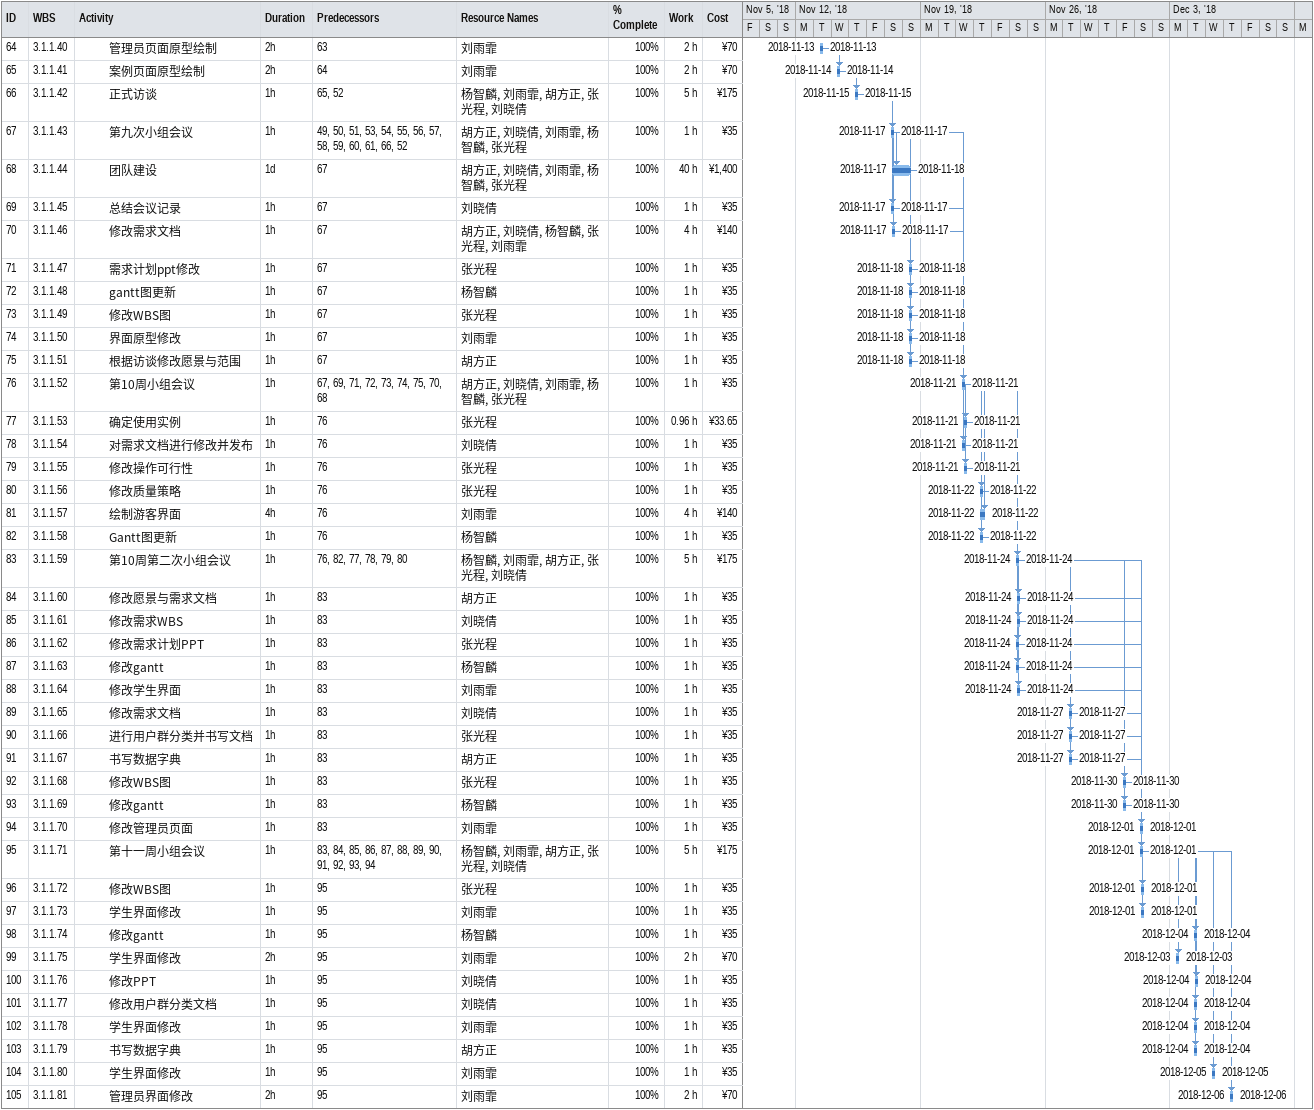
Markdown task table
| ID | WBS | Task | Duration | Start | Finish | Predecessors | Resources | % complete | Work (h) | Cost (¥) |
|---|---|---|---|---|---|---|---|---|---|---|
| 64 | 3.1.1.40 | 管理员页面原型绘制 | 2h | 2018-11-13 | 2018-11-13 | 63 | 刘雨霏 | 100 | 2 | 70 |
| 65 | 3.1.1.41 | 案例页面原型绘制 | 2h | 2018-11-14 | 2018-11-14 | 64 | 刘雨霏 | 100 | 2 | 70 |
| 66 | 3.1.1.42 | 正式访谈 | 1h | 2018-11-15 | 2018-11-15 | 65, 52 | 杨智麟, 刘雨霏, 胡方正, 张光程, 刘晓倩 | 100 | 5 | 175 |
| 67 | 3.1.1.43 | 第九次小组会议 | 1h | 2018-11-17 | 2018-11-17 | 49, 50, 51, 53, 54, 55, 56, 57, 58, 59, 60, 61, 66, 52 | 胡方正, 刘晓倩, 刘雨霏, 杨智麟, 张光程 | 100 | 1 | 35 |
| 68 | 3.1.1.44 | 团队建设 | 1d | 2018-11-17 | 2018-11-18 | 67 | 胡方正, 刘晓倩, 刘雨霏, 杨智麟, 张光程 | 100 | 40 | 1400 |
| 69 | 3.1.1.45 | 总结会议记录 | 1h | 2018-11-17 | 2018-11-17 | 67 | 刘晓倩 | 100 | 1 | 35 |
| 70 | 3.1.1.46 | 修改需求文档 | 1h | 2018-11-17 | 2018-11-17 | 67 | 胡方正, 刘晓倩, 杨智麟, 张光程, 刘雨霏 | 100 | 4 | 140 |
| 71 | 3.1.1.47 | 需求计划ppt修改 | 1h | 2018-11-18 | 2018-11-18 | 67 | 张光程 | 100 | 1 | 35 |
| 72 | 3.1.1.48 | gantt图更新 | 1h | 2018-11-18 | 2018-11-18 | 67 | 杨智麟 | 100 | 1 | 35 |
| 73 | 3.1.1.49 | 修改WBS图 | 1h | 2018-11-18 | 2018-11-18 | 67 | 张光程 | 100 | 1 | 35 |
| 74 | 3.1.1.50 | 界面原型修改 | 1h | 2018-11-18 | 2018-11-18 | 67 | 刘雨霏 | 100 | 1 | 35 |
| 75 | 3.1.1.51 | 根据访谈修改愿景与范围 | 1h | 2018-11-18 | 2018-11-18 | 67 | 胡方正 | 100 | 1 | 35 |
| 76 | 3.1.1.52 | 第10周小组会议 | 1h | 2018-11-21 | 2018-11-21 | 67, 69, 71, 72, 73, 74, 75, 70, 68 | 胡方正, 刘晓倩, 刘雨霏, 杨智麟, 张光程 | 100 | 1 | 35 |
| 77 | 3.1.1.53 | 确定使用实例 | 1h | 2018-11-21 | 2018-11-21 | 76 | 张光程 | 100 | 0.96 | 33.65 |
| 78 | 3.1.1.54 | 对需求文档进行修改并发布 | 1h | 2018-11-21 | 2018-11-21 | 76 | 刘晓倩 | 100 | 1 | 35 |
| 79 | 3.1.1.55 | 修改操作可行性 | 1h | 2018-11-21 | 2018-11-21 | 76 | 张光程 | 100 | 1 | 35 |
| 80 | 3.1.1.56 | 修改质量策略 | 1h | 2018-11-22 | 2018-11-22 | 76 | 张光程 | 100 | 1 | 35 |
| 81 | 3.1.1.57 | 绘制游客界面 | 4h | 2018-11-22 | 2018-11-22 | 76 | 刘雨霏 | 100 | 4 | 140 |
| 82 | 3.1.1.58 | Gantt图更新 | 1h | 2018-11-22 | 2018-11-22 | 76 | 杨智麟 | 100 | 1 | 35 |
| 83 | 3.1.1.59 | 第10周第二次小组会议 | 1h | 2018-11-24 | 2018-11-24 | 76, 82, 77, 78, 79, 80 | 杨智麟, 刘雨霏, 胡方正, 张光程, 刘晓倩 | 100 | 5 | 175 |
| 84 | 3.1.1.60 | 修改愿景与需求文档 | 1h | 2018-11-24 | 2018-11-24 | 83 | 胡方正 | 100 | 1 | 35 |
| 85 | 3.1.1.61 | 修改需求WBS | 1h | 2018-11-24 | 2018-11-24 | 83 | 刘晓倩 | 100 | 1 | 35 |
| 86 | 3.1.1.62 | 修改需求计划PPT | 1h | 2018-11-24 | 2018-11-24 | 83 | 张光程 | 100 | 1 | 35 |
| 87 | 3.1.1.63 | 修改gantt | 1h | 2018-11-24 | 2018-11-24 | 83 | 杨智麟 | 100 | 1 | 35 |
| 88 | 3.1.1.64 | 修改学生界面 | 1h | 2018-11-24 | 2018-11-24 | 83 | 刘雨霏 | 100 | 1 | 35 |
| 89 | 3.1.1.65 | 修改需求文档 | 1h | 2018-11-27 | 2018-11-27 | 83 | 刘晓倩 | 100 | 1 | 35 |
| 90 | 3.1.1.66 | 进行用户群分类并书写文档 | 1h | 2018-11-27 | 2018-11-27 | 83 | 张光程 | 100 | 1 | 35 |
| 91 | 3.1.1.67 | 书写数据字典 | 1h | 2018-11-27 | 2018-11-27 | 83 | 胡方正 | 100 | 1 | 35 |
| 92 | 3.1.1.68 | 修改WBS图 | 1h | 2018-11-30 | 2018-11-30 | 83 | 张光程 | 100 | 1 | 35 |
| 93 | 3.1.1.69 | 修改gantt | 1h | 2018-11-30 | 2018-11-30 | 83 | 杨智麟 | 100 | 1 | 35 |
| 94 | 3.1.1.70 | 修改管理员页面 | 1h | 2018-12-01 | 2018-12-01 | 83 | 刘雨霏 | 100 | 1 | 35 |
| 95 | 3.1.1.71 | 第十一周小组会议 | 1h | 2018-12-01 | 2018-12-01 | 83, 84, 85, 86, 87, 88, 89, 90, 91, 92, 93, 94 | 杨智麟, 刘雨霏, 胡方正, 张光程, 刘晓倩 | 100 | 5 | 175 |
| 96 | 3.1.1.72 | 修改WBS图 | 1h | 2018-12-01 | 2018-12-01 | 95 | 张光程 | 100 | 1 | 35 |
| 97 | 3.1.1.73 | 学生界面修改 | 1h | 2018-12-01 | 2018-12-01 | 95 | 刘雨霏 | 100 | 1 | 35 |
| 98 | 3.1.1.74 | 修改gantt | 1h | 2018-12-04 | 2018-12-04 | 95 | 杨智麟 | 100 | 1 | 35 |
| 99 | 3.1.1.75 | 学生界面修改 | 2h | 2018-12-03 | 2018-12-03 | 95 | 刘雨霏 | 100 | 2 | 70 |
| 100 | 3.1.1.76 | 修改PPT | 1h | 2018-12-04 | 2018-12-04 | 95 | 刘晓倩 | 100 | 1 | 35 |
| 101 | 3.1.1.77 | 修改用户群分类文档 | 1h | 2018-12-04 | 2018-12-04 | 95 | 刘晓倩 | 100 | 1 | 35 |
| 102 | 3.1.1.78 | 学生界面修改 | 1h | 2018-12-04 | 2018-12-04 | 95 | 刘雨霏 | 100 | 1 | 35 |
| 103 | 3.1.1.79 | 书写数据字典 | 1h | 2018-12-04 | 2018-12-04 | 95 | 胡方正 | 100 | 1 | 35 |
| 104 | 3.1.1.80 | 学生界面修改 | 1h | 2018-12-05 | 2018-12-05 | 95 | 刘雨霏 | 100 | 1 | 35 |
| 105 | 3.1.1.81 | 管理员界面修改 | 2h | 2018-12-06 | 2018-12-06 | 95 | 刘雨霏 | 100 | 2 | 70 |
